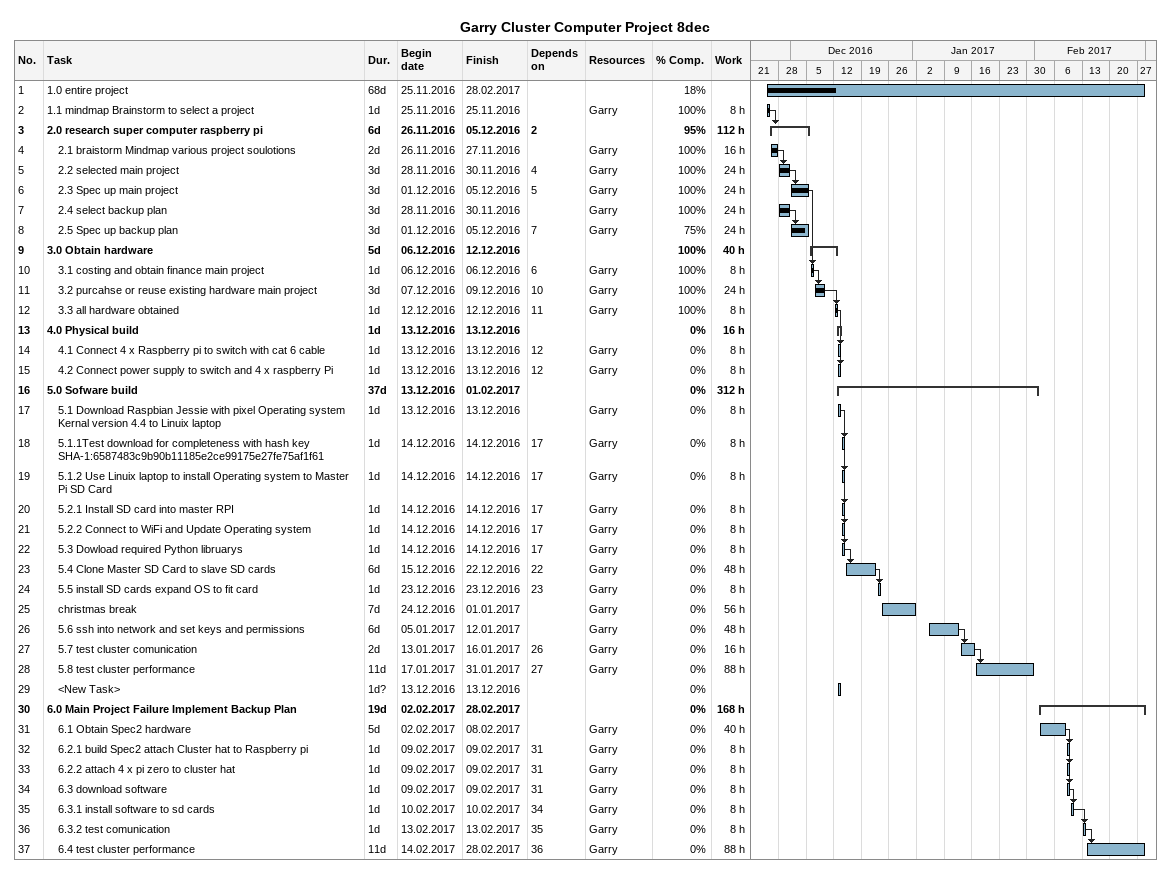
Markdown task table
Garry Cluster Computer Project 8dec

| ID | Level | Task | Duration | Start | Finish | Predecessors | Resources | % complete | Work (h) |
|---|---|---|---|---|---|---|---|---|---|
| 1 | 1 | 1.0 entire project | 68d | 2016-11-25 | 2017-02-28 |  |  | 18 |  |
| 2 | 1 | 1.1 mindmap Brainstorm to select a project | 1d | 2016-11-25 | 2016-11-25 |  | Garry | 100 | 8 |
| 3 | 1 | **2.0 research super computer raspberry pi** | 6d | 2016-11-26 | 2016-12-05 | 2 |  | 95 | 112 |
| 4 | 2 | 2.1 braistorm Mindmap various project soulotions | 2d | 2016-11-26 | 2016-11-27 |  | Garry | 100 | 16 |
| 5 | 2 | 2.2 selected main project | 3d | 2016-11-28 | 2016-11-30 | 4 | Garry | 100 | 24 |
| 6 | 2 | 2.3 Spec up main project | 3d | 2016-12-01 | 2016-12-05 | 5 | Garry | 100 | 24 |
| 7 | 2 | 2.4 select backup plan | 3d | 2016-11-28 | 2016-11-30 |  | Garry | 100 | 24 |
| 8 | 2 | 2.5 Spec up backup plan | 3d | 2016-12-01 | 2016-12-05 | 7 | Garry | 75 | 24 |
| 9 | 1 | **3.0 Obtain hardware** | 5d | 2016-12-06 | 2016-12-12 |  |  | 100 | 40 |
| 10 | 2 | 3.1 costing and obtain finance main project | 1d | 2016-12-06 | 2016-12-06 | 6 | Garry | 100 | 8 |
| 11 | 2 | 3.2 purcahse or reuse existing hardware main project | 3d | 2016-12-07 | 2016-12-09 | 10 | Garry | 100 | 24 |
| 12 | 2 | 3.3 all hardware obtained | 1d | 2016-12-12 | 2016-12-12 | 11 | Garry | 100 | 8 |
| 13 | 1 | **4.0 Physical build** | 1d | 2016-12-13 | 2016-12-13 |  |  | 0 | 16 |
| 14 | 2 | 4.1 Connect 4 x Raspberry pi to switch with cat 6 cable | 1d | 2016-12-13 | 2016-12-13 | 12 | Garry | 0 | 8 |
| 15 | 2 | 4.2 Connect power supply to switch and 4 x raspberry Pi | 1d | 2016-12-13 | 2016-12-13 | 12 | Garry | 0 | 8 |
| 16 | 1 | **5.0 Sofware build** | 37d | 2016-12-13 | 2017-02-01 |  |  | 0 | 312 |
| 17 | 2 | 5.1 Download Raspbian Jessie with pixel Operating system Kernal version 4.4 to Linuix laptop | 1d | 2016-12-13 | 2016-12-13 |  | Garry | 0 | 8 |
| 18 | 2 | 5.1.1Test download for completeness with hash key SHA-1:6587483c9b90b11185e2ce99175e27fe75af1f61 | 1d | 2016-12-14 | 2016-12-14 | 17 | Garry | 0 | 8 |
| 19 | 2 | 5.1.2 Use Linuix laptop to install Operating system to Master Pi SD Card | 1d | 2016-12-14 | 2016-12-14 | 17 | Garry | 0 | 8 |
| 20 | 2 | 5.2.1 Install SD card into master RPI | 1d | 2016-12-14 | 2016-12-14 | 17 | Garry | 0 | 8 |
| 21 | 2 | 5.2.2 Connect to WiFi and Update Operating system | 1d | 2016-12-14 | 2016-12-14 | 17 | Garry | 0 | 8 |
| 22 | 2 | 5.3 Dowload required Python libruarys | 1d | 2016-12-14 | 2016-12-14 | 17 | Garry | 0 | 8 |
| 23 | 2 | 5.4 Clone Master SD Card to slave SD cards | 6d | 2016-12-15 | 2016-12-22 | 22 | Garry | 0 | 48 |
| 24 | 2 | 5.5 install SD cards expand OS to fit card | 1d | 2016-12-23 | 2016-12-23 | 23 | Garry | 0 | 8 |
| 25 | 2 | christmas break | 7d | 2016-12-24 | 2017-01-01 |  | Garry | 0 | 56 |
| 26 | 2 | 5.6 ssh into network and set keys and permissions | 6d | 2017-01-05 | 2017-01-12 |  | Garry | 0 | 48 |
| 27 | 2 | 5.7 test cluster comunication | 2d | 2017-01-13 | 2017-01-16 | 26 | Garry | 0 | 16 |
| 28 | 2 | 5.8 test cluster performance | 11d | 2017-01-17 | 2017-01-31 | 27 | Garry | 0 | 88 |
| 29 | 2 | <New Task> | 1d? | 2016-12-13 | 2016-12-13 |  |  | 0 |  |
| 30 | 1 | **6.0 Main Project Failure Implement Backup Plan** | 19d | 2017-02-02 | 2017-02-28 |  |  | 0 | 168 |
| 31 | 2 | 6.1 Obtain Spec2 hardware | 5d | 2017-02-02 | 2017-02-08 |  | Garry | 0 | 40 |
| 32 | 2 | 6.2.1 build Spec2 attach Cluster hat to Raspberry pi | 1d | 2017-02-09 | 2017-02-09 | 31 | Garry | 0 | 8 |
| 33 | 2 | 6.2.2 attach 4 x pi zero to cluster hat | 1d | 2017-02-09 | 2017-02-09 | 31 | Garry | 0 | 8 |
| 34 | 2 | 6.3 download software | 1d | 2017-02-09 | 2017-02-09 | 31 | Garry | 0 | 8 |
| 35 | 2 | 6.3.1 install software to sd cards | 1d | 2017-02-10 | 2017-02-10 | 34 | Garry | 0 | 8 |
| 36 | 2 | 6.3.2 test comunication | 1d | 2017-02-13 | 2017-02-13 | 35 | Garry | 0 | 8 |
| 37 | 2 | 6.4 test cluster performance | 11d | 2017-02-14 | 2017-02-28 | 36 | Garry | 0 | 88 |
